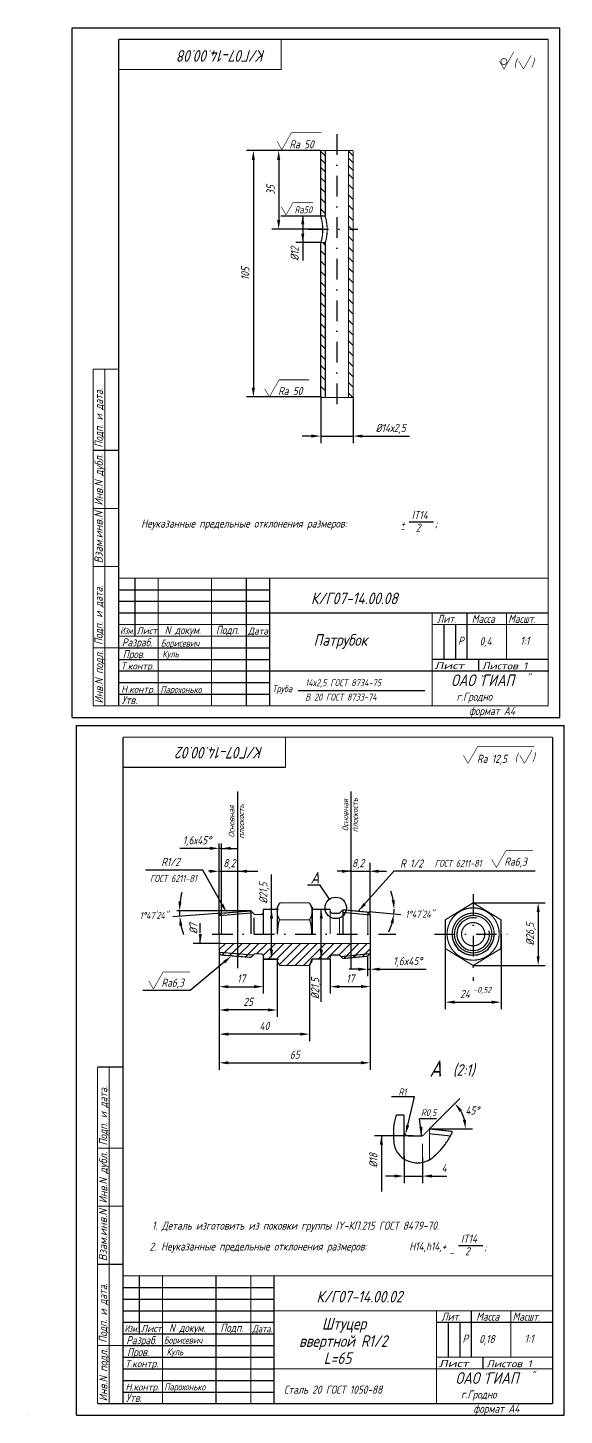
# Model space of a CAD drawing. Extents: x 780 to 2097, y 994 to 1592.
# Drawn here: x 1201 to 1432, y 994 to 1592 of the extents above; entities that cross this region are included whole.
import ezdxf
from ezdxf.enums import TextEntityAlignment as Align

# ---------------------------------------------------------------- set-up
doc = ezdxf.new("R2010")
doc.units = 0
doc.header["$LTSCALE"] = 0.7
doc.header["$MEASUREMENT"] = 0
doc.linetypes.add('DASHDOT', pattern=[25.4, 12.7, -6.35, 0, -6.35])
doc.layers.get('0').update_dxf_attribs({"linetype": 'CONTINUOUS'})
doc.layers.get('DEFPOINTS').update_dxf_attribs({"linetype": 'CONTINUOUS'})
doc.styles.add('ROMANC', font='romanc', dxfattribs={"width": 0.8, "oblique": 15, "height": 3.5})
doc.dimstyles.get("Standard").update_dxf_attribs({"dimtxt": 0.18, "dimasz": 0.18, "dimexe": 0.18, "dimexo": 0.0625, "dimgap": 0.09, "dimtad": 0, "dimtih": 1, "dimtoh": 1, "dimdec": 4, "dimzin": 0, "dimdsep": 46, "dimtxsty": 'Standard', "dimcen": 0.09, "dimadec": 0, "dimazin": 0, "dimtfac": 1, "dimtdec": 4, "dimtofl": 0, "dimtmove": 0, "dimatfit": 3, "dimfxl": 0, "dimtolj": 1, "dimtzin": 0, "dimarcsym": 0})

# ---------------------------------------------------------------- blocks, each defined once
blk = doc.blocks.new('*D12')
at = {"color": 0, "linetype": 'ByBlock', "transparency": 16777216}
for p, q in [((1113.07, 386.64), (1113.07, 358.93)), ((1138.05, 383.87), (1138.05, 358.93)), ((1134.05, 361.93), (1117.07, 361.93))]:
    blk.add_line(p, q, dxfattribs=at)
for points in [[(1117.07, 362.6), (1117.07, 361.26), (1113.07, 361.93)], [(1134.05, 362.6), (1134.05, 361.26), (1138.05, 361.93)]]:
    blk.add_solid(points, dxfattribs=at)
at = {"layer": 'DEFPOINTS', "color": 0, "linetype": 'ByBlock', "transparency": 16777216}
for p in [(1113.07, 386.64), (1138.05, 383.87), (1113.07, 361.93)]:
    blk.add_point(p, dxfattribs=at)
at = {"color": 0, "linetype": 'ByBlock', "transparency": 16777216, "style": 'ROMANC', "oblique": 15, "width": 0.8}
blk.add_text('25', height=3.5, dxfattribs=at).set_placement((1125.56, 365.43), align=Align.MIDDLE_CENTER)
blk = doc.blocks.new('*D11')
at = {"color": 0, "linetype": 'ByBlock', "transparency": 16777216}
for p, q in [((1113.07, 387.91), (1113.07, 348.52)), ((1151.97, 381.07), (1151.97, 348.52)), ((1147.97, 351.52), (1117.07, 351.52))]:
    blk.add_line(p, q, dxfattribs=at)
for points in [[(1117.07, 352.19), (1117.07, 350.85), (1113.07, 351.52)], [(1147.97, 352.19), (1147.97, 350.85), (1151.97, 351.52)]]:
    blk.add_solid(points, dxfattribs=at)
at = {"layer": 'DEFPOINTS', "color": 0, "linetype": 'ByBlock', "transparency": 16777216}
for p in [(1113.07, 387.91), (1151.97, 381.07), (1113.07, 351.52)]:
    blk.add_point(p, dxfattribs=at)
at = {"color": 0, "linetype": 'ByBlock', "transparency": 16777216, "style": 'ROMANC', "oblique": 15, "width": 0.8}
blk.add_text('40', height=3.5, dxfattribs=at).set_placement((1132.52, 355.02), align=Align.MIDDLE_CENTER)
blk = doc.blocks.new('*D10')
at = {"color": 0, "linetype": 'ByBlock', "transparency": 16777216}
for p, q in [((1113.07, 386.38), (1113.07, 336.18)), ((1178.15, 386.23), (1178.15, 336.18)), ((1117.07, 339.18), (1174.15, 339.18))]:
    blk.add_line(p, q, dxfattribs=at)
for points in [[(1117.07, 339.85), (1117.07, 338.51), (1113.07, 339.18)], [(1174.15, 339.85), (1174.15, 338.51), (1178.15, 339.18)]]:
    blk.add_solid(points, dxfattribs=at)
at = {"layer": 'DEFPOINTS', "color": 0, "linetype": 'ByBlock', "transparency": 16777216}
for p in [(1113.07, 386.38), (1178.15, 386.23), (1178.15, 339.18)]:
    blk.add_point(p, dxfattribs=at)
at = {"color": 0, "linetype": 'ByBlock', "transparency": 16777216, "style": 'ROMANC', "oblique": 15, "width": 0.8}
blk.add_text('65', height=3.5, dxfattribs=at).set_placement((1145.61, 342.68), align=Align.MIDDLE_CENTER)
blk = doc.blocks.new('*D14')
at = {"color": 0, "linetype": 'ByBlock', "transparency": 16777216}
for p, q in [((1158.95, 630.22), (1158.95, 610.37)), ((1172.95, 629.99), (1172.95, 610.37)), ((1154.95, 613.37), (1150.95, 613.37)), ((1158.95, 613.37), (1172.95, 613.37)), ((1176.95, 613.37), (1180.95, 613.37)), ((1180.95, 613.37), (1197.22, 613.37))]:
    blk.add_line(p, q, dxfattribs=at)
for points in [[(1154.95, 614.04), (1154.95, 612.7), (1158.95, 613.37)], [(1176.95, 614.04), (1176.95, 612.7), (1172.95, 613.37)]]:
    blk.add_solid(points, dxfattribs=at)
at = {"layer": 'DEFPOINTS', "color": 0, "linetype": 'ByBlock', "transparency": 16777216}
for p in [(1158.95, 630.22), (1172.95, 629.99), (1172.95, 613.37)]:
    blk.add_point(p, dxfattribs=at)
at = {"color": 0, "linetype": 'ByBlock', "transparency": 16777216, "style": 'ROMANC', "oblique": 15, "width": 0.8}
blk.add_text('%%C14х2,5', height=3.5, dxfattribs=at).set_placement((1189.09, 616.87), align=Align.MIDDLE_CENTER)
blk = doc.blocks.new('*X2')
at = {"color": 0}
for p, q in [((1100.93, 382.51), (1103.6, 385.18)), ((1103.09, 381.07), (1107.19, 385.18)), ((1106.42, 380.81), (1110.78, 385.18)), ((1109.75, 380.56), (1114.37, 385.18)), ((1113.09, 380.3), (1117.96, 385.18)), ((1117.06, 380.68), (1121.56, 385.18)), ((1119.91, 379.94), (1125.15, 385.18)), ((1122.04, 378.47), (1128.74, 385.18)), ((1125.63, 378.47), (1132.33, 385.18)), ((1126.79, 376.04), (1135.92, 385.18)), ((1130.02, 375.67), (1139.52, 385.18)), ((1133.61, 375.67), (1143.11, 385.18)), ((1137.2, 375.67), (1146.7, 385.18)), ((1143.59, 378.47), (1150.29, 385.18)), ((1147.18, 378.47), (1153.88, 385.18)), ((1152.48, 380.18), (1157.48, 385.18)), ((1155.71, 379.82), (1161.07, 385.18)), ((1159.68, 380.19), (1164.66, 385.18)), ((1163.64, 380.57), (1166.01, 382.93)), ((1102.16, 380.14), (1103.09, 381.07)), ((1105.49, 379.88), (1106.42, 380.81)), ((1108.82, 379.63), (1109.75, 380.56)), ((1112.16, 379.37), (1113.09, 380.3)), ((1154.6, 378.71), (1155.71, 379.82)), ((1158.57, 379.08), (1159.68, 380.19)), ((1162.54, 379.46), (1163.64, 380.57))]:
    blk.add_line(p, q, dxfattribs=at)
blk = doc.blocks.new('*D9')
at = {"color": 0, "linetype": 'ByBlock', "transparency": 16777216}
for p, q in [((1222.47, 408.07), (1253.48, 408.07)), ((1250.48, 404.07), (1250.48, 385.07)), ((1222.47, 381.07), (1253.48, 381.07))]:
    blk.add_line(p, q, dxfattribs=at)
for points in [[(1249.81, 404.07), (1251.14, 404.07), (1250.48, 408.07)], [(1249.81, 385.07), (1251.14, 385.07), (1250.48, 381.07)]]:
    blk.add_solid(points, dxfattribs=at)
at = {"layer": 'DEFPOINTS', "color": 0, "linetype": 'ByBlock', "transparency": 16777216}
for p in [(1222.47, 408.07), (1222.47, 381.07), (1250.48, 381.07)]:
    blk.add_point(p, dxfattribs=at)
at = {"color": 0, "linetype": 'ByBlock', "transparency": 16777216, "style": 'ROMANC', "oblique": 15, "width": 0.8}
blk.add_text('%%C26,5', height=3.5, rotation=90, dxfattribs=at).set_placement((1246.98, 394.57), align=Align.MIDDLE_CENTER)
blk = doc.blocks.new('*D13')
at = {"color": 0, "linetype": 'ByBlock', "transparency": 16777216}
for p, q in [((1158.94, 736.31), (1126.96, 736.31)), ((1129.96, 732.31), (1129.96, 634.22)), ((1159.17, 630.22), (1126.96, 630.22))]:
    blk.add_line(p, q, dxfattribs=at)
for points in [[(1129.29, 732.31), (1130.62, 732.31), (1129.96, 736.31)], [(1129.29, 634.22), (1130.62, 634.22), (1129.96, 630.22)]]:
    blk.add_solid(points, dxfattribs=at)
at = {"layer": 'DEFPOINTS', "color": 0, "linetype": 'ByBlock', "transparency": 16777216}
for p in [(1158.94, 736.31), (1129.96, 630.22), (1159.17, 630.22)]:
    blk.add_point(p, dxfattribs=at)
at = {"color": 0, "linetype": 'ByBlock', "transparency": 16777216, "style": 'ROMANC', "oblique": 15, "width": 0.8}
blk.add_text('105', height=3.5, rotation=90, dxfattribs=at).set_placement((1126.46, 683.27), align=Align.MIDDLE_CENTER)
blk = doc.blocks.new('*D15')
at = {"color": 0, "linetype": 'ByBlock', "transparency": 16777216}
for p, q in [((1158.94, 736.31), (1137.87, 736.31)), ((1140.87, 732.31), (1140.87, 706.42)), ((1159.85, 702.42), (1137.87, 702.42))]:
    blk.add_line(p, q, dxfattribs=at)
for points in [[(1140.2, 732.31), (1141.53, 732.31), (1140.87, 736.31)], [(1140.2, 706.42), (1141.53, 706.42), (1140.87, 702.42)]]:
    blk.add_solid(points, dxfattribs=at)
at = {"layer": 'DEFPOINTS', "color": 0, "linetype": 'ByBlock', "transparency": 16777216}
for p in [(1158.94, 736.31), (1140.87, 702.42), (1159.85, 702.42)]:
    blk.add_point(p, dxfattribs=at)
at = {"color": 0, "linetype": 'ByBlock', "transparency": 16777216, "style": 'ROMANC', "oblique": 15, "width": 0.8}
blk.add_text('35', height=3.5, rotation=90, dxfattribs=at).set_placement((1137.37, 719.37), align=Align.MIDDLE_CENTER)
blk = doc.blocks.new('*D36')
at = {"color": 0, "linetype": 'ByBlock', "transparency": 16777216}
for p, q in [((2038.35, 2442.37), (2038.35, 2433.77)), ((2039.51, 2443.53), (2039.51, 2433.77)), ((2034.35, 2436.77), (2030.35, 2436.77)), ((2038.35, 2436.77), (2039.51, 2436.77)), ((2043.51, 2436.77), (2047.51, 2436.77)), ((2047.51, 2436.77), (2063.64, 2436.77))]:
    blk.add_line(p, q, dxfattribs=at)
for points in [[(2034.35, 2437.44), (2034.35, 2436.11), (2038.35, 2436.77)], [(2043.51, 2437.44), (2043.51, 2436.11), (2039.51, 2436.77)]]:
    blk.add_solid(points, dxfattribs=at)
at = {"layer": 'DEFPOINTS', "color": 0, "linetype": 'ByBlock', "transparency": 16777216}
for p in [(2038.35, 2442.37), (2039.51, 2443.53), (2039.51, 2436.77)]:
    blk.add_point(p, dxfattribs=at)
at = {"color": 0, "linetype": 'ByBlock', "transparency": 16777216, "style": 'ROMANC', "oblique": 15, "width": 0.8}
blk.add_text('1,6x45%%D', height=3.5, dxfattribs=at).set_placement((2055.58, 2440.27), align=Align.MIDDLE_CENTER)

msp = doc.modelspace()

# ---------------------------------------------------------------- linework, layer by layer
for p, q in [((1219.85103, 1294.81342), (1219.85103, 1591.81342)), ((1219.85103, 1591.81342), (1429.85103, 1591.81342)), ((1429.85103, 1294.81342), (1429.85103, 1591.81342)), ((1364.99424, 1379.01441), (1375.48551, 1379.01441)), ((1379.85103, 1334.81342), (1379.85103, 1319.81342)), ((1384.85103, 1334.81342), (1384.85103, 1319.81342)), ((1317.153, 1306.467), (1371.643, 1306.467)), ((1219.85103, 1294.81342), (1429.85103, 1294.81342)), ((1219.85103, 1294.81342), (1429.85103, 1294.81342)), ((1221.74403, 994.31942), (1221.74403, 1291.31942)), ((1221.74403, 1291.31942), (1431.74403, 1291.31942)), ((1431.74403, 994.31942), (1431.74403, 1291.31942)), ((1276.104, 1229.031), (1251.407, 1229.031)), ((1284.10266, 1214.69886), (1276.104, 1229.031)), ((1343.03811, 1211.35603), (1358.50295, 1228.792)), ((1358.50295, 1228.792), (1419.188, 1228.792)), ((1321.226, 1222.674), (1326.516, 1222.674)), ((1330.7064, 1216.60714), (1326.516, 1222.674)), ((1308.096, 1213.07992), (1308.096, 1201.487)), ((1323.12, 1201.487), (1323.12, 1213.07992)), ((1296.952, 1211.568), (1264.845, 1211.568)), ((1296.89651, 1210.49009), (1283.12, 1209.40515)), ((1297.818, 1210.487), (1297.818, 1210.44391)), ((1336.34678, 1210.99154), (1348.199, 1209.85778)), ((1285.26533, 1189.40824), (1270.691, 1177.174)), ((1297.74878, 1192.41778), (1283.12, 1193.55285)), ((1323.12, 1189.89408), (1323.12, 1190.787)), ((1335.52418, 1191.90482), (1348.14712, 1193.09612)), ((1270.691, 1177.174), (1250.231, 1177.174)), ((1367.321, 1131.413), (1357.376, 1131.413)), ((1364.32917, 1119.19226), (1367.321, 1131.413)), ((1370.324, 1114.964), (1369.467, 1122.16)), ((1369.467, 1122.16), (1376.668, 1122.16)), ((1373.50689, 1115.61804), (1382.7378, 1114.61485)), ((1386.22024, 1067.39441), (1396.71151, 1067.39441)), ((1381.74403, 1034.31942), (1381.74403, 1019.31942)), ((1386.74403, 1034.31942), (1386.74403, 1019.31942)), ((1200.6884, 994.6186), (1200.6884, 994.6186)), ((1221.74403, 994.31942), (1431.74403, 994.31942))]:
    msp.add_line(p, q)
at = {"linetype": 'DASHDOT'}
for p, q in [((1333.836, 1545.94), (1333.836, 1426.878)), ((1321.342, 1505.025), (1342.86574, 1505.025)), ((1392.511, 1218.693), (1392.511, 1181.338)), ((1280.163, 1201.487), (1359.256, 1201.487)), ((1375.861, 1201.487), (1409.4, 1201.487))]:
    msp.add_line(p, q, dxfattribs=at)
at = {"color": 0}
for p, q in [((1328.836, 1536.71738), (1326.836, 1538.71738)), ((1340.836, 1536.61364), (1338.836, 1538.61364)), ((1340.836, 1533.69764), (1338.836, 1535.69764)), ((1328.836, 1533.39638), (1326.836, 1535.39638)), ((1328.836, 1529.83238), (1326.836, 1531.83238)), ((1340.836, 1530.37664), (1338.836, 1532.37664)), ((1328.836, 1525.34225), (1326.836, 1527.34225)), ((1340.836, 1526.81264), (1338.836, 1528.81264)), ((1340.836, 1522.32251), (1338.836, 1524.32251)), ((1328.836, 1520.85212), (1326.836, 1522.85212)), ((1328.836, 1516.362), (1326.836, 1518.362)), ((1340.836, 1517.83238), (1338.836, 1519.83238)), ((1328.836, 1511.87187), (1326.836, 1513.87187)), ((1340.836, 1513.34225), (1338.836, 1515.34225)), ((1340.836, 1508.85212), (1338.836, 1510.85212)), ((1340.173, 1505.025), (1338.836, 1506.362)), ((1340.836, 1499.87187), (1338.836, 1501.87187)), ((1340.836, 1504.362), (1340.173, 1505.025)), ((1328.836, 1493.91136), (1326.836, 1495.91136)), ((1328.836, 1498.40148), (1327.91248, 1499.325)), ((1340.836, 1495.38174), (1338.836, 1497.38174)), ((1328.836, 1489.42123), (1326.836, 1491.42123)), ((1340.836, 1490.89161), (1338.836, 1492.89161)), ((1340.836, 1486.40148), (1338.836, 1488.40148)), ((1328.836, 1484.9311), (1326.836, 1486.9311)), ((1328.836, 1480.44097), (1326.836, 1482.44097)), ((1340.836, 1481.91136), (1338.836, 1483.91136)), ((1328.836, 1475.95084), (1326.836, 1477.95084)), ((1340.836, 1477.42123), (1338.836, 1479.42123)), ((1328.836, 1471.46072), (1326.836, 1473.46072)), ((1340.836, 1472.9311), (1338.836, 1474.9311)), ((1340.836, 1468.44097), (1338.836, 1470.44097)), ((1328.836, 1466.97059), (1326.836, 1468.97059)), ((1328.836, 1462.48046), (1326.836, 1464.48046)), ((1340.836, 1463.95084), (1338.836, 1465.95084)), ((1328.836, 1457.99033), (1326.836, 1459.99033)), ((1340.836, 1459.46072), (1338.836, 1461.46072)), ((1327.9582, 1454.378), (1326.836, 1455.5002)), ((1328.836, 1453.5002), (1327.9582, 1454.378)), ((1340.836, 1454.97059), (1338.836, 1456.97059)), ((1340.836, 1450.48046), (1338.836, 1452.48046)), ((1328.836, 1449.01008), (1326.836, 1451.01008)), ((1328.836, 1444.51995), (1326.836, 1446.51995)), ((1340.836, 1445.99033), (1338.836, 1447.99033)), ((1328.836, 1440.02982), (1326.836, 1442.02982)), ((1340.836, 1441.5002), (1338.836, 1443.5002)), ((1328.836, 1435.53969), (1326.836, 1437.53969)), ((1340.836, 1437.01008), (1338.836, 1439.01008)), ((1340.75695, 1432.599), (1338.836, 1434.51995)), ((1327.28656, 1432.599), (1326.836, 1433.04956))]:
    msp.add_line(p, q, dxfattribs=at)
at = {"color": 0, "linetype": 'ByBlock'}
for p, q in [((1326.83734, 1510.725), (1309.732, 1510.725)), ((1319.133, 1510.725), (1319.133, 1491.527)), ((1326.95051, 1499.325), (1316.133, 1499.325)), ((1291.22, 1186.805), (1291.22, 1262.893)), ((1340.02, 1186.805), (1340.02, 1262.893)), ((1275.12, 1238.443), (1266.124, 1238.443)), ((1279.12, 1238.443), (1275.12, 1238.443)), ((1283.12, 1201.487), (1283.12, 1240.562)), ((1284.12, 1238.443), (1283.12, 1238.443)), ((1284.12, 1210.487), (1284.12, 1240.562)), ((1284.12, 1238.443), (1291.22, 1238.443)), ((1348.12, 1210.509), (1348.12, 1232.177)), ((1279.978, 1228.567), (1278.487, 1228.567)), ((1283.12, 1228.567), (1291.721, 1228.567)), ((1291.22, 1228.567), (1299.721, 1228.567)), ((1305.654, 1194.787), (1305.654, 1227.199)), ((1340.02, 1228.567), (1333.966, 1228.567)), ((1339.457, 1228.567), (1348.12, 1228.567)), ((1351.2, 1228.567), (1355.2, 1228.567)), ((1283.12, 1210.509), (1283.12, 1222.696)), ((1284.254, 1210.568), (1263.10998, 1208.90285)), ((1302.135, 1212.187), (1308.654, 1212.187)), ((1327.099, 1172.337), (1327.099, 1212.187)), ((1347.651, 1211.207), (1361.35952, 1209.89566)), ((1274.988, 1201.851), (1274.988, 1206.18)), ((1274.988, 1197.487), (1274.988, 1201.487)), ((1380.511, 1201.487), (1380.511, 1169.201)), ((1404.511, 1201.487), (1404.511, 1169.201)), ((1283.91564, 1197.487), (1271.988, 1197.487)), ((1283.12, 1193.55285), (1283.12, 1175.869)), ((1302.135, 1190.787), (1308.654, 1190.787)), ((1302.135, 1190.787), (1302.135, 1175.869)), ((1330.949, 1190.787), (1330.949, 1175.897)), ((1348.199, 1193.148), (1348.199, 1175.897)), ((1287.12, 1178.869), (1298.135, 1178.869)), ((1334.949, 1178.897), (1344.199, 1178.897)), ((1384.511, 1172.201), (1400.511, 1172.201)), ((1373.719, 1117.593), (1386.82722, 1130.70122)), ((1373.84563, 1117.593), (1392.25682, 1117.593)), ((1366.719, 1114.593), (1350.006, 1114.593)), ((1353.006, 1114.593), (1353.006, 1097.88547)), ((1353.006, 1114.593), (1353.006, 1105.88547)), ((1362.745, 1105.88547), (1362.745, 1094.32)), ((1370.719, 1105.33937), (1370.719, 1094.32)), ((1353.006, 1097.88547), (1353.006, 1090.72128)), ((1358.745, 1097.32), (1354.745, 1097.32)), ((1362.745, 1097.32), (1370.719, 1097.32)), ((1374.719, 1097.32), (1378.719, 1097.32)), ((1378.719, 1097.32), (1381.17755, 1097.32))]:
    msp.add_line(p, q, dxfattribs=at)
at = {"linetype": 'Continuous'}
for p, q in [((1239.85103, 1349.81342), (1304.85103, 1349.81342)), ((1239.85103, 1344.81342), (1304.85103, 1344.81342)), ((1239.85103, 1339.81342), (1304.85103, 1339.81342)), ((1239.85103, 1324.81342), (1304.85103, 1324.81342)), ((1239.85103, 1319.81342), (1304.85103, 1319.81342)), ((1239.85103, 1314.81342), (1304.85103, 1314.81342)), ((1239.85103, 1309.81342), (1304.85103, 1309.81342)), ((1239.85103, 1304.81342), (1304.85103, 1304.81342)), ((1323.12, 1213.07992), (1323.12, 1201.487)), ((1241.74403, 1049.31942), (1306.74403, 1049.31942)), ((1241.74403, 1044.31942), (1306.74403, 1044.31942)), ((1241.74403, 1039.31942), (1306.74403, 1039.31942)), ((1241.74403, 1024.31942), (1306.74403, 1024.31942)), ((1241.74403, 1019.31942), (1306.74403, 1019.31942)), ((1241.74403, 1014.31942), (1306.74403, 1014.31942)), ((1241.74403, 1009.31942), (1306.74403, 1009.31942)), ((1241.74403, 1004.31942), (1306.74403, 1004.31942))]:
    msp.add_line(p, q, dxfattribs=at)
for points, const_width in [([(1239.85103, 1299.81342), (1239.85103, 1586.81342)], 0.5), ([(1239.85103, 1586.81342), (1424.85103, 1586.81342)], 0.5), ([(1309.83198, 1573.81342), (1309.83198, 1586.81342)], 0.5), ([(1424.85103, 1299.81342), (1424.85103, 1586.81342)], 0.5), ([(1403.7911, 1577.53143), (1405.82473, 1574.03143)], 0.25), ([(1405.82473, 1574.03143), (1409.99028, 1581.371)], 0.25), ([(1412.1401, 1577.53143), (1414.17373, 1574.03143)], 0.25), ([(1414.17373, 1574.03143), (1417.51295, 1579.91503)], 0.25), ([(1239.83198, 1573.81342), (1309.83198, 1573.81342)], 0.5), ([(1308.0791, 1542.82343), (1310.11273, 1539.32343)], 0.25), ([(1310.11273, 1539.32343), (1314.27828, 1546.663)], 0.25), ([(1314.27828, 1546.663), (1327.15207, 1546.663)], 0.3), ([(1326.836, 1538.923), (1326.836, 1510.725)], 0.5), ([(1328.836, 1538.923), (1328.836, 1510.725)], 0.5), ([(1338.836, 1538.923), (1338.836, 1432.599)], 0.5), ([(1340.836, 1538.923), (1340.836, 1432.599)], 0.5), ([(1309.8891, 1514.68843), (1311.92273, 1511.18843)], 0.25), ([(1311.92273, 1511.18843), (1314.9583, 1516.537)], 0.25), ([(1314.9583, 1516.537), (1323.563, 1516.537)], 0.3), ([(1326.836, 1499.325), (1326.836, 1432.599)], 0.5), ([(1328.836, 1499.325), (1328.836, 1432.599)], 0.5), ([(1228.85103, 1299.81342), (1228.85103, 1444.81342)], 0.5), ([(1228.85103, 1444.81342), (1239.85103, 1444.81342)], 0.5), ([(1233.85103, 1299.81342), (1233.85103, 1444.81342)], 0.5), ([(1304.75173, 1432.85143), (1308.91728, 1440.191)], 0.25), ([(1308.91728, 1440.191), (1321.79107, 1440.191)], 0.3), ([(1302.7181, 1436.35143), (1304.75173, 1432.85143)], 0.25), ([(1333.836, 1432.599), (1326.836, 1432.599)], 0.5), ([(1333.836, 1432.599), (1340.836, 1432.599)], 0.5), ([(1228.85103, 1409.81342), (1239.85103, 1409.81342)], 0.5), ([(1228.85103, 1384.81342), (1239.85103, 1384.81342)], 0.5), ([(1228.85103, 1359.81342), (1239.85103, 1359.81342)], 0.5), ([(1239.85103, 1354.81342), (1239.85103, 1299.81342)], 0.5), ([(1246.85103, 1354.81342), (1246.85103, 1329.81342)], 0.5), ([(1256.85103, 1354.81342), (1256.85103, 1299.81342)], 0.5), ([(1279.85103, 1354.81342), (1279.85103, 1299.81342)], 0.5), ([(1294.85103, 1354.81342), (1294.85103, 1299.81342)], 0.5), ([(1304.85103, 1354.81342), (1304.85103, 1299.81342)], 0.5), ([(1374.85103, 1339.81342), (1374.85103, 1299.81342)], 0.5), ([(1389.85103, 1339.81342), (1389.85103, 1319.81342)], 0.5), ([(1406.85103, 1339.81342), (1406.85103, 1319.81342)], 0.5), ([(1228.85103, 1324.81342), (1239.85103, 1324.81342)], 0.5), ([(1304.85103, 1314.81342), (1425.128, 1314.81342)], 0.5), ([(1304.85103, 1314.81342), (1424.85103, 1314.81342)], 0.5), ([(1394.85103, 1319.81342), (1394.85103, 1314.81342)], 0.5), ([(1228.85103, 1299.81342), (1424.85103, 1299.81342)], 0.5), ([(1228.85103, 1299.81342), (1424.85103, 1299.81342)], 0.5), ([(1239.85103, 1299.81342), (1424.85103, 1299.81342)], 0.5), ([(1241.74403, 999.31942), (1241.74403, 1286.31942)], 0.5), ([(1241.74403, 1286.31942), (1426.74403, 1286.31942)], 0.5), ([(1311.72498, 1273.31942), (1311.72498, 1286.31942)], 0.5), ([(1426.74403, 999.31942), (1426.74403, 1286.31942)], 0.5), ([(1388.2831, 1278.53143), (1390.31673, 1275.03143)], 0.25), ([(1390.31673, 1275.03143), (1394.48228, 1282.371)], 0.25), ([(1394.48228, 1282.371), (1418.843, 1282.371)], 0.3), ([(1412.5801, 1278.53143), (1414.61373, 1275.03143)], 0.25), ([(1414.61373, 1275.03143), (1417.95295, 1280.91503)], 0.25), ([(1241.72498, 1273.31942), (1311.72498, 1273.31942)], 0.5), ([(1402.52232, 1230.2132), (1406.68787, 1237.55277)], 0.25), ([(1406.68787, 1237.55277), (1418.26232, 1237.55277)], 0.3), ([(1400.48869, 1233.7132), (1402.52232, 1230.2132)], 0.25), ([(1308.096, 1213.07992), (1309.19705, 1214.987)], 0.5), ([(1308.096, 1201.487), (1308.096, 1213.07992)], 0.5), ([(1309.19705, 1214.987), (1318.861, 1214.987)], 0.5), ([(1318.861, 1214.987), (1322.01895, 1214.987)], 0.5), ([(1323.12, 1213.07992), (1322.01895, 1214.987)], 0.5), ([(1323.12, 1213.07992), (1323.12, 1201.487)], 0.5), ([(1380.511, 1207.67166), (1392.511, 1214.987)], 0.5), ([(1392.511, 1214.987), (1404.511, 1207.67166)], 0.5), ([(1284.098, 1210.536), (1283.12, 1209.558)], 0.5), ([(1283.12, 1209.558), (1283.12, 1193.297)], 0.5), ([(1296.818, 1211.487), (1284.12, 1210.487)], 0.5), ([(1298.17155, 1210.13345), (1296.818, 1211.487)], 0.5), ([(1296.818, 1211.487), (1296.818, 1201.487)], 0.5), ([(1298.149, 1208.556), (1298.149, 1201.487)], 0.5), ([(1298.52511, 1209.987), (1301.135, 1209.987)], 0.5), ([(1302.149, 1208.556), (1302.149, 1201.487)], 0.5), ([(1309.04656, 1207.67166), (1318.861, 1207.67166)], 0.5), ([(1318.861, 1207.67166), (1322.16944, 1207.67166)], 0.5), ([(1330.942, 1208.604), (1330.942, 1201.487)], 0.5), ([(1330.949, 1212.187), (1330.949, 1201.487)], 0.5), ([(1332.009, 1210.487), (1334.73489, 1210.487)], 0.5), ([(1334.942, 1208.604), (1334.942, 1201.487)], 0.5), ([(1335.08845, 1210.63345), (1336.442, 1211.987)], 0.5), ([(1336.442, 1211.987), (1347.199, 1210.958)], 0.5), ([(1336.442, 1211.987), (1336.442, 1201.487)], 0.5), ([(1347.129, 1210.958), (1347.129, 1201.487)], 0.5), ([(1347.199, 1210.958), (1348.199, 1209.958)], 0.5), ([(1348.199, 1209.958), (1348.199, 1193.148)], 0.5), ([(1380.511, 1207.67166), (1380.511, 1195.30234)], 0.5), ([(1404.511, 1207.67166), (1404.511, 1195.30234)], 0.5), ([(1283.12, 1197.487), (1318.861, 1197.487)], 0.5), ([(1283.915, 1197.487), (1288.877, 1197.487)], 0.5), ([(1312.837, 1197.487), (1348.199, 1197.487)], 0.5), ([(1392.511, 1187.987), (1380.511, 1195.30234)], 0.5), ([(1404.511, 1195.30234), (1392.511, 1187.987)], 0.5), ([(1284.12, 1192.297), (1283.12, 1193.297)], 0.5), ([(1296.818, 1191.487), (1283.93, 1192.487)], 0.5), ([(1298.17155, 1192.84055), (1296.818, 1191.487)], 0.5), ([(1298.52511, 1192.987), (1301.135, 1192.987)], 0.5), ([(1308.096, 1189.89408), (1308.096, 1190.787)], 0.5), ([(1308.096, 1189.89408), (1309.19705, 1187.987)], 0.5), ([(1323.12, 1189.89408), (1322.01895, 1187.987)], 0.5), ([(1323.12, 1190.787), (1323.12, 1189.89408)], 0.5), ([(1330.949, 1191.67061), (1330.949, 1190.787)], 0.5), ([(1331.932, 1192.487), (1334.73489, 1192.487)], 0.5), ([(1335.08845, 1192.34055), (1336.442, 1190.987)], 0.5), ([(1336.442, 1190.987), (1347.038, 1191.987)], 0.5), ([(1346.942, 1191.891), (1348.199, 1193.148)], 0.5), ([(1254.817, 1177.879), (1258.98255, 1185.21857)], 0.25), ([(1258.98255, 1185.21857), (1270.557, 1185.21857)], 0.3), ([(1309.19705, 1187.987), (1318.861, 1187.987)], 0.5), ([(1318.861, 1187.987), (1322.01895, 1187.987)], 0.5), ([(1252.78337, 1181.379), (1254.817, 1177.879)], 0.25), ([(1230.74403, 999.31942), (1230.74403, 1144.31942)], 0.5), ([(1230.74403, 1144.31942), (1241.74403, 1144.31942)], 0.5), ([(1235.74403, 999.31942), (1235.74403, 1144.31942)], 0.5), ([(1359.46477, 1123.593), (1362.745, 1123.593)], 0.5), ([(1371.01189, 1114.88589), (1373.719, 1117.593)], 0.5), ([(1373.719, 1117.593), (1373.719, 1104.3473)], 0.5), ([(1373.72297, 1117.60633), (1383.51488, 1116.54217)], 0.5), ([(1364.745, 1114.593), (1370.30479, 1114.593)], 0.5), ([(1370.719, 1111.34211), (1370.719, 1103.27253)], 0.5), ([(1230.74403, 1109.31942), (1241.74403, 1109.31942)], 0.5), ([(1230.74403, 1084.31942), (1241.74403, 1084.31942)], 0.5), ([(1230.74403, 1059.31942), (1241.74403, 1059.31942)], 0.5), ([(1241.74403, 1054.31942), (1241.74403, 999.31942)], 0.5), ([(1248.74403, 1054.31942), (1248.74403, 1029.31942)], 0.5), ([(1258.74403, 1054.31942), (1258.74403, 999.31942)], 0.5), ([(1281.74403, 1054.31942), (1281.74403, 999.31942)], 0.5), ([(1296.74403, 1054.31942), (1296.74403, 999.31942)], 0.5), ([(1306.74403, 1054.31942), (1306.74403, 999.31942)], 0.5), ([(1376.74403, 1039.31942), (1376.74403, 999.31942)], 0.5), ([(1391.74403, 1039.31942), (1391.74403, 1019.31942)], 0.5), ([(1408.74403, 1039.31942), (1408.74403, 1019.31942)], 0.5), ([(1230.74403, 1024.31942), (1241.74403, 1024.31942)], 0.5), ([(1396.74403, 1019.31942), (1396.74403, 1014.31942)], 0.5), ([(1306.74403, 1014.31942), (1426.74403, 1014.31942)], 0.5), ([(1230.74403, 999.31942), (1426.74403, 999.31942)], 0.5), ([(1241.74403, 999.31942), (1426.74403, 999.31942)], 0.5)]:
    msp.add_lwpolyline(points, dxfattribs=dict(const_width=const_width))
for points, const_width in [([(1407.05052, 1577.262, 1.027750017), (1404.49348, 1577.262, 1.027750017)], 0.3), ([(1407.05052, 1577.262, -1.027750017), (1404.49348, 1577.262, -1.027750017)], 0.3), ([(1326.915, 1499.206, 0.151358088), (1326.831, 1510.745, 0.151358088)], 0.5), ([(1328.831, 1499.186, 0.151358088), (1328.747, 1510.725, 0.151358088)], 0.5), ([(1309.34276, 1214.987, 0.337741949), (1309.25481, 1207.67166, 0.337741949)], 0.5), ([(1321.96119, 1207.67166, 0.337741949), (1321.87324, 1214.987, 0.337741949)], 0.5), ([(1381.30384, 1201.605, -1), (1403.71816, 1201.605, -1)], 0.5), ([(1298.17155, 1210.13345, 0.198912367), (1298.52511, 1209.987, 0.198912367)], 0.5), ([(1301.135, 1209.987, 0.414213562), (1302.135, 1210.987, 0.414213562)], 0.5), ([(1309.04656, 1207.67166, 0.065251106), (1308.236, 1201.487, 0.065251106)], 0.5), ([(1322.98, 1201.487, 0.065251106), (1322.16944, 1207.67166, 0.065251106)], 0.5), ([(1331.009, 1211.487, 0.414213562), (1332.009, 1210.487, 0.414213562)], 0.5), ([(1334.73489, 1210.487, 0.198912367), (1335.08845, 1210.63345, 0.198912367)], 0.5), ([(1383.469, 1201.487, -1), (1401.553, 1201.487, -1)], 0.5), ([(1384.469, 1201.487, -1), (1400.553, 1201.487, -1)], 0.5), ([(1381.30384, 1201.487, 1), (1403.71816, 1201.487, 1)], 0.5), ([(1383.469, 1201.487, 1), (1401.553, 1201.487, 1)], 0.5), ([(1384.469, 1201.487, 1), (1400.553, 1201.487, 1)], 0.5), ([(1397.511, 1201.487, 1), (1387.511, 1201.487, 1)], 0.5), ([(1397.511, 1201.487, -1), (1387.511, 1201.487, -1)], 0.5), ([(1298.52511, 1192.987, 0.198912367), (1298.17155, 1192.84055, 0.198912367)], 0.5), ([(1302.135, 1191.987, 0.414213562), (1301.135, 1192.987, 0.414213562)], 0.5), ([(1331.932, 1192.487, 0.414213562), (1330.932, 1191.487, 0.414213562)], 0.5), ([(1335.08845, 1192.34055, 0.198912367), (1334.73489, 1192.487, 0.198912367)], 0.5), ([(1362.745, 1116.593, 0.414213562), (1364.745, 1114.593, 0.414213562)], 0.5), ([(1370.30479, 1114.593, 0.198912367), (1371.01189, 1114.88589, 0.198912367)], 0.5)]:
    msp.add_lwpolyline(points, format="xyb", dxfattribs=dict(const_width=const_width))
at = {"linetype": 'Continuous', "const_width": 0.5}
for points in [[(1326.836, 1538.923), (1340.836, 1538.923)], [(1326.836, 1510.725), (1328.836, 1510.725)], [(1326.836, 1499.325), (1328.836, 1499.325)], [(1239.85103, 1354.81342), (1424.85103, 1354.81342)], [(1304.85103, 1339.81342), (1424.85103, 1339.81342)], [(1239.85103, 1334.81342), (1304.85103, 1334.81342)], [(1374.85103, 1334.81342), (1424.85103, 1334.81342)], [(1239.85103, 1329.81342), (1304.85103, 1329.81342)], [(1374.85103, 1319.81342), (1424.85103, 1319.81342)], [(1284.12, 1210.536), (1284.12, 1201.487)], [(1302.135, 1212.187), (1308.096, 1212.187)], [(1323.08316, 1212.187), (1330.949, 1212.187)], [(1302.135, 1190.787), (1308.096, 1190.787)], [(1323.08316, 1190.787), (1330.949, 1190.787)], [(1362.745, 1123.593), (1362.745, 1104.67251)], [(1241.74403, 1054.31942), (1426.74403, 1054.31942)], [(1241.74403, 1034.31942), (1306.74403, 1034.31942)], [(1306.74403, 1039.31942), (1426.74403, 1039.31942)], [(1376.74403, 1034.31942), (1426.74403, 1034.31942)], [(1241.74403, 1029.31942), (1306.74403, 1029.31942)], [(1376.74403, 1019.31942), (1426.74403, 1019.31942)]]:
    msp.add_lwpolyline(points, dxfattribs=at)
at = {"color": 0, "linetype": 'ByBlock', "const_width": 0.5}
for points in [[(1302.135, 1201.487), (1302.135, 1212.187)], [(1302.135, 1190.787), (1302.135, 1191.987)]]:
    msp.add_lwpolyline(points, dxfattribs=at)
msp.add_lwpolyline([(1359.46477, 1123.593, 0.021316225), (1358.79121, 1121.37872, 0.055296603), (1358.16701, 1117.01841, 0.027903813), (1358.28443, 1112.14372, 0.061641556), (1358.80942, 1109.59324, 0.115406871), (1361.015, 1106.04326, 0.111916945), (1364.61243, 1103.777, 0.055594355), (1367.74573, 1103.04936, 0.082591673), (1370.27283, 1103.16999, 0.038661301), (1372.80319, 1103.92451, 0.063002127), (1374.50904, 1104.8408, 0.02968145), (1375.77724, 1105.86236, 0.015810354), (1377.74366, 1107.76556, 0.036461826), (1380.40888, 1110.94771, 0.031652233), (1382.9083, 1114.92507, 0.069564948), (1383.51488, 1116.54217, 0.01131576)], format="xyb")
msp.add_circle((1333.336, 1212.8), 4.627)
at = {"color": 0, "linetype": 'ByBlock'}
for centre, radius, start, end in [((1296.952, 1211.568), 30.9468, 165.17824594, 172.58912297), ((1336.894, 1212.236), 21.57721, 10.63680625, 21.2736125), ((1296.952, 1211.568), 30.9468, 180, 184.50289569), ((1336.894, 1212.236), 21.57721, 354.53579002, 0), ((1296.952, 1211.568), 30.9468, 191.91377273, 199.32464976), ((1336.894, 1212.236), 21.57721, 333.26217751, 343.89898376), ((1373.719, 1117.593), 15.53782, 14.79105227, 30.20894773)]:
    msp.add_arc(centre, radius, start, end, dxfattribs=at)
for centre, radius, start, end in [((1392.511, 1201.487), 7.042, 76.50139273, 11.38869757), ((1392.511, 1201.487), 9.042, 180, 0), ((1317.12, 1191.70234), 6.033, 321.98727348, 351.27324153)]:
    msp.add_arc(centre, radius, start, end)
for points in [[(1318.46633, 1507.187), (1319.79967, 1507.187), (1319.133, 1511.187)], [(1318.46633, 1503.11), (1319.79967, 1503.11), (1319.133, 1499.11)], [(1279.12, 1239.10967), (1279.12, 1237.77633), (1283.12, 1238.443)], [(1288.12, 1239.10967), (1288.12, 1237.77633), (1284.12, 1238.443)], [(1279.05, 1229.23367), (1279.05, 1227.90033), (1283.05, 1228.567)], [(1295.141, 1229.23367), (1295.141, 1227.90033), (1291.141, 1228.567)], [(1336.085, 1229.23367), (1336.085, 1227.90033), (1340.085, 1228.567)], [(1351.828, 1229.23367), (1351.828, 1227.90033), (1347.828, 1228.567)], [(1266.92898, 1215.51655), (1265.59843, 1215.60272), (1266.0052, 1211.568)], [(1358.76424, 1216.28057), (1357.43665, 1216.15699), (1358.47121, 1212.236)], [(1266.01197, 1205.08418), (1267.33165, 1205.27454), (1266.10072, 1209.13838)], [(1304.98733, 1208.187), (1306.32067, 1208.187), (1305.654, 1212.187)], [(1326.43233, 1208.187), (1327.76567, 1208.187), (1327.099, 1212.187)], [(1356.96993, 1206.37668), (1358.27972, 1206.12723), (1358.37316, 1210.18133)], [(1274.32133, 1201.515), (1275.65467, 1201.515), (1274.988, 1197.515)], [(1304.98733, 1194.787), (1306.32067, 1194.787), (1305.654, 1190.787)], [(1326.43233, 1194.787), (1327.76567, 1194.787), (1327.099, 1190.787)], [(1287.12, 1179.53567), (1287.12, 1178.20233), (1283.12, 1178.869)], [(1298.135, 1179.53567), (1298.135, 1178.20233), (1302.135, 1178.869)], [(1334.949, 1179.56367), (1334.949, 1178.23033), (1330.949, 1178.897)], [(1344.199, 1179.56367), (1344.199, 1178.23033), (1348.199, 1178.897)], [(1384.511, 1172.86767), (1384.511, 1171.53433), (1380.511, 1172.201)], [(1400.511, 1172.86767), (1400.511, 1171.53433), (1404.511, 1172.201)], [(1386.61857, 1125.00413), (1387.67489, 1125.81774), (1384.7059, 1128.5799)], [(1369.30179, 1118.50597), (1370.6258, 1118.66332), (1370.43587, 1114.6126)], [(1389.40307, 1121.64554), (1388.08083, 1121.47391), (1389.25682, 1117.593)], [(1352.33933, 1110.79547), (1353.67267, 1110.79547), (1353.006, 1114.79547)], [(1358.745, 1097.98667), (1358.745, 1096.65333), (1362.745, 1097.32)], [(1374.719, 1097.98667), (1374.719, 1096.65333), (1370.719, 1097.32)]]:
    msp.add_solid(points, dxfattribs=at)
for points in [[(1284.78673, 1214.70805), (1283.66208, 1213.99185), (1286.373, 1210.976)], [(1346.29797, 1214.02715), (1345.30046, 1214.91188), (1343.145, 1211.477)], [(1284.83671, 1189.91885), (1285.69396, 1188.89763), (1288.329, 1191.98)], [(1364.97672, 1119.03373), (1363.68163, 1119.35079), (1363.378, 1115.307)]]:
    msp.add_solid(points)
at = {"layer": 'DEFPOINTS', "color": 0, "linetype": 'ByBlock'}
for p in [(1341.26694, 1539.33873), (1326.83734, 1510.725), (1319.133, 1499.325), (1326.95051, 1499.325), (1333.836, 1454.378), (1333.931, 1447.555), (1341.031, 1440.54721), (1283.12, 1238.443), (1283.12, 1209.558), (1283.12, 1209.558), (1284.098, 1210.536), (1284.12, 1210.536), (1284.12, 1210.487), (1296.818, 1211.487), (1296.818, 1211.487), (1302.135, 1212.187), (1305.654, 1212.187), (1308.096, 1210.64151), (1323.12, 1210.64151), (1327.099, 1212.187), (1336.894, 1212.236), (1336.894, 1212.236), (1340.199, 1211.62761), (1347.199, 1209.958), (1347.651, 1211.207), (1347.942, 1209.88236), (1348.199, 1209.958), (1348.199, 1209.958), (1358.426, 1210.84), (1363.223, 1212.236), (1274.988, 1201.487), (1283.915, 1201.487), (1380.511, 1201.487), (1404.511, 1201.487), (1283.12, 1196.69136), (1283.91564, 1197.487), (1283.91564, 1197.487), (1283.12, 1193.55285), (1283.12, 1192.498), (1302.135, 1190.787), (1302.135, 1190.787), (1330.949, 1190.787), (1347.942, 1191.987), (1348.199, 1193.148), (1302.135, 1178.869), (1348.199, 1178.897), (1404.511, 1172.201), (1373.719, 1117.593), (1373.719, 1117.593), (1381.68627, 1117.593), (1388.799, 1121.337), (1364.745, 1114.593), (1370.30479, 1115.593), (1370.73683, 1114.69115), (1371.01189, 1114.88589), (1353.006, 1105.88547), (1362.745, 1105.88547), (1362.745, 1105.88547), (1370.719, 1105.33937), (1370.719, 1097.32)]:
    msp.add_point(p, dxfattribs=at)

# ---------------------------------------------------------------- block references
msp.add_blockref('*X2', (182.192, 812.312))

# ---------------------------------------------------------------- texts
at = {"style": 'ROMANC', "oblique": 15, "width": 0.8}
for s, height, rotation, p in [('К/Г07-14.00.08', 5, 180, (1303.06099, 1582.18823)), ('Подп. и дата.', 3.5, 90, (1233.02936, 1411.0004)), ('Подп. и дата.', 3.5, 90, (1232.93126, 1326.04022)), ('К/Г07-14.00.02', 5, 180, (1302.00699, 1282.12123)), ('%%c7', 3.5, 90, (1273.806, 1201.563)), ('Подп. и дата.', 3.5, 90, (1234.92236, 1110.5064)), ('Подп. и дата.', 3.5, 90, (1234.82426, 1025.54622))]:
    msp.add_text(s, height=height, rotation=rotation, dxfattribs=at).set_placement(p)
for s, height, p in [('(', 3.5, (1409.98859, 1574.85921)), (')', 3.5, (1417.48295, 1574.99308)), ('IT14', 3.5, (1366.04337, 1380.23757)), ('Неуказанные предельные отклонения размеров:', 3.5, (1249.52408, 1376.57302)), ('-', 3.5, (1360.93731, 1374.29499)), ('+', 3.5, (1361.24137, 1376.62244)), ('2', 3.5, (1367.79191, 1374.82074)), (';', 3.5, (1376.01007, 1376.5681)), ('К/Г07-14.00.08', 5, (1322.66069, 1343.57417)), ('Лит.', 3.5, (1376.95055, 1335.53188)), ('Масса', 3.5, (1391.92186, 1335.53188)), ('Масшт.', 3.5, (1407.57369, 1335.53188)), ('N докум.', 3.5, (1259.63199, 1330.69112)), ('Подп.', 3.5, (1281.74282, 1330.75258)), ('Разраб.', 3.5, (1241.22058, 1325.38135)), ('Борисевич', 3, (1257.97676, 1325.2894)), ('Патрубок', 5, (1323.80371, 1325.69543)), ('Р', 3.5, (1386.01515, 1326.07281)), ('0,4', 3.5, (1395.26145, 1325.87281)), ('1:1', 3.5, (1412.80399, 1326.07281)), ('Пров.', 3.5, (1241.59128, 1320.31854)), ('Куль', 3, (1258.59938, 1320.67509)), ('Труба', 3, (1306.00177, 1305.69157)), ('14х2,5 ГОСТ 8734-75', 3, (1320.20477, 1308.27257)), ('ОАО ГИАП', 5, (1383.01594, 1308.32429)), ('"', 3.5, (1395.0415, 1308.96644)), ('"', 3.5, (1415.34089, 1309.84082)), ('Утв.', 3.5, (1241.09701, 1300.56123)), ('Парохонько', 3, (1257.80647, 1305.31899)), ('В 20 ГОСТ 8733-74', 3, (1320.20477, 1302.07857)), ('г.Гродно', 3.5, (1385.38522, 1302.01046)), ('формат А4', 3.5, (1390.71867, 1295.87088)), ('(', 3.5, (1410.42859, 1275.85921)), (')', 3.5, (1417.92295, 1275.99308)), ('1. Деталь изготовить из поковки группы IY-КП.215 ГОСТ 8479-70.', 3.5, (1254.19108, 1074.22502)), ('IT14', 3.5, (1387.26937, 1068.61757)), ('2.', 3.5, (1253.099, 1065.169)), ('Неуказанные предельные отклонения размеров:', 3.5, (1258.11308, 1065.26502)), ('H14,h14,+', 3.5, (1364.99537, 1065.31444)), ('-', 3.5, (1382.16331, 1062.67499)), ('2', 3.5, (1389.01791, 1063.20074)), (';', 3.5, (1397.23607, 1064.9481)), ('К/Г07-14.00.02', 5, (1325.01569, 1042.88017)), ('N докум.', 3.5, (1261.52499, 1030.19712)), ('Подп.', 3.5, (1283.63582, 1030.25858)), ('Штуцер', 5, (1327.38871, 1031.24543)), ('Лит.', 3.5, (1378.84355, 1035.03788)), ('Масса', 3.5, (1393.81486, 1035.03788)), ('Масшт.', 3.5, (1409.46669, 1035.03788)), ('Разраб.', 3.5, (1243.11358, 1024.88735)), ('Борисевич', 3, (1259.26047, 1025.15799)), (' ввертной R1/2', 5, (1314.85671, 1023.75943)), ('Р', 3.5, (1387.90815, 1025.57881)), ('0,18', 3.5, (1395.08445, 1025.37881)), ('1:1', 3.5, (1414.69699, 1025.57881)), ('Пров.', 3.5, (1243.48428, 1019.82454)), ('Куль', 3, (1260.49238, 1020.18109)), ('L=65', 5, (1328.18215, 1016.41381)), ('ОАО ГИАП', 5, (1384.90894, 1007.83029)), ('"', 3.5, (1396.9345, 1008.47244)), ('"', 3.5, (1417.23389, 1009.34682)), ('Парохонько', 3, (1259.45876, 1005.0414)), ('Сталь 20 ГОСТ 1050-88', 3.5, (1311.01077, 1003.60457)), ('г.Гродно', 3.5, (1387.27822, 1001.51646)), ('Утв.', 3.5, (1242.99001, 1000.06723)), ('формат А4', 3.5, (1392.61167, 995.37688))]:
    msp.add_text(s, height=height, dxfattribs=at).set_placement(p)
at = {"color": 0, "linetype": 'ByBlock', "style": 'ROMANC', "oblique": 15, "width": 0.8}
for s, height, p in [('Ra 50', 3.5, (1318.61959, 1541.643)), ('Ra50', 3, (1319.36959, 1513.438)), ('Ra 50', 3.5, (1313.74359, 1435.412)), ('Ra 12,5', 3.5, (1400.63259, 1277.008)), ('1,6х45%%D', 3.5, (1273.53097, 1241.943)), ('R1/2', 3.5, (1262.18076, 1232.612)), ('8,2', 3.5, (1287.48427, 1232.067)), ('8,2', 3.5, (1342.96327, 1232.067)), ('R 1/2', 3.5, (1365.93976, 1231.927)), ('ГОСТ 6211-81', 3, (1386.021, 1231.948)), ('Ra6,3', 3.5, (1410.76159, 1232.705)), ('ГОСТ 6211-81', 3, (1263.405, 1225.481)), ('А', 5, (1324.364, 1225.828)), ('1%%D47\'24"', 3, (1255.04, 1209.541)), ('1%%D47\'24"', 3, (1369.514, 1210.088)), ('17', 3.5, (1292.6275, 1182.369)), ('17', 3.5, (1339.574, 1182.397)), ('Ra6,3', 3.5, (1263.06659, 1180.569)), ('24', 3.5, (1388.952, 1175.701)), ('-0,52', 2.5, (1396.44731, 1177.488)), ('А', 7, (1376.31, 1143.635)), ('(2:1)', 5, (1388.438, 1142.994)), ('R1', 3, (1362.07827, 1133.547)), ('R0,5', 3, (1373.31127, 1124.637)), ('45%%D', 3.5, (1392.145, 1125.553)), ('4', 3.5, (1379.99827, 1100.82))]:
    msp.add_text(s, height=height, dxfattribs=at).set_placement(p, align=Align.MIDDLE_CENTER)
for s, height, p in [('%%C12', 3.5, (1315.633, 1494.46457)), ('Основная', 2.5, (1288.463, 1250.02309)), ('плоскость', 2.5, (1292.603, 1250.02309)), ('Основная', 2.5, (1337.477, 1252.74409)), ('плоскость', 2.5, (1341.617, 1252.74409)), ('%%C21,5', 3.5, (1302.154, 1219.19)), ('%%C21,5', 3.5, (1324.457, 1178.044)), ('%%C18', 3.5, (1349.506, 1104.02038))]:
    msp.add_text(s, height=height, rotation=90, dxfattribs=at).set_placement(p, align=Align.MIDDLE_CENTER)
at = {"style": 'ROMANC', "oblique": 15}
for s, width, p, p2 in [('Инв.N дубл.', 0.696626, (1233.02936, 1386.05248), (1233.02936, 1408.22841)), ('Взам.инв.N', 0.776513, (1232.93126, 1361.15794), (1232.93126, 1383.5474)), ('Инв.N подл.', 0.704992, (1233.10639, 1300.82916), (1233.10639, 1323.50641)), ('Инв.N дубл.', 0.696626, (1234.92236, 1085.55848), (1234.92236, 1107.73441)), ('Взам.инв.N', 0.776513, (1234.82426, 1060.66394), (1234.82426, 1083.0534)), ('Инв.N подл.', 0.704992, (1234.99939, 1000.33516), (1234.99939, 1023.01241))]:
    msp.add_text(s, height=3.5, rotation=90, dxfattribs=dict(at, width=width)).set_placement(p, p2, align=Align.FIT)
for s, width, p, p2 in [('Изм.', 0.642754, (1240.4493, 1330.66162), (1246.41773, 1330.66162)), ('Лист', 0.693042, (1247.51601, 1330.66708), (1256.42655, 1330.66708)), ('Дата', 0.651393, (1295.50807, 1330.51251), (1304.16229, 1330.51251)), ('Т.контр.', 0.698235, (1240.77147, 1315.47613), (1255.03541, 1315.47613)), ('Лист', 1.011317, (1375.72803, 1315.61428), (1388.73068, 1315.61428)), ('Листов 1', 0.875179, (1396.2978, 1315.50778), (1415.80178, 1315.50778)), ('Н.контр.', 0.686802, (1240.89998, 1305.45958), (1255.42093, 1305.45958)), ('Изм.', 0.642754, (1242.3423, 1030.16762), (1248.31073, 1030.16762)), ('Лист', 0.693042, (1249.40901, 1030.17308), (1258.31955, 1030.17308)), ('Дата.', 0.611915, (1297.40107, 1030.01851), (1306.05529, 1030.01851)), ('Т.контр.', 0.698235, (1242.66447, 1014.98213), (1256.92841, 1014.98213)), ('Лист', 1.011317, (1377.62103, 1015.12028), (1390.62368, 1015.12028)), ('Листов 1', 0.875179, (1398.1908, 1015.01378), (1417.69478, 1015.01378)), ('Н.контр.', 0.686802, (1242.79298, 1004.96558), (1257.31393, 1004.96558))]:
    msp.add_text(s, height=3, dxfattribs=dict(at, width=width)).set_placement(p, p2, align=Align.FIT)

# ---------------------------------------------------------------- dimensions: what is measured, and where the dimension line sits
for base, p1, p2, text, picture, middle, set_off in [((1297.849, 1432.82428), (1326.836, 1538.923), (1327.06128, 1432.82428), '105', '*D13', (1294.349, 1485.87364), (167.891, 802.608)), ((1308.757, 1505.025), (1326.836, 1538.923), (1327.7459, 1505.025), '35', '*D15', (1305.257, 1521.974), (167.891, 802.608)), ((1420.524, 1187.987), (1392.511, 1214.987), (1392.511, 1187.987), '%%C26,5', '*D9', (1417.024, 1201.487), (170.046, 806.914))]:
    dim = msp.add_linear_dim(base=base, p1=p1, p2=p2, angle=90, text=text, dimstyle='Standard')
    dim.commit()
    dim.dimension.update_dxf_attribs({"geometry": picture, "text_midpoint": middle, "insert": set_off})
for base, p1, p2, text, picture, middle, set_off in [((1340.836, 1415.978), (1326.836, 1432.82428), (1340.836, 1432.599), '%%C14х2,5', '*D14', (1356.97841, 1419.478), (167.891, 802.608)), ((1283.12, 1158.434), (1322.01895, 1187.987), (1283.12, 1194.81951), '40', '*D11', (1302.56947, 1161.934), (170.046, 806.914)), ((1283.12, 1168.844), (1308.096, 1190.787), (1283.12, 1193.55285), '25', '*D12', (1295.608, 1172.344), (170.046, 806.914)), ((1348.199, 1146.095), (1283.12, 1193.297), (1348.199, 1193.148), '65', '*D10', (1315.6595, 1149.595), (170.046, 806.914)), ((1348.199, 1186.393), (1347.038, 1191.987), (1348.199, 1193.148), '1,6x45%%D', '*D36', (1364.26969, 1189.893), (-691.308, -1250.38))]:
    dim = msp.add_linear_dim(base=base, p1=p1, p2=p2, text=text, dimstyle='Standard')
    dim.commit()
    dim.dimension.update_dxf_attribs({"geometry": picture, "text_midpoint": middle, "insert": set_off})

doc.saveas('drawing.dxf')
